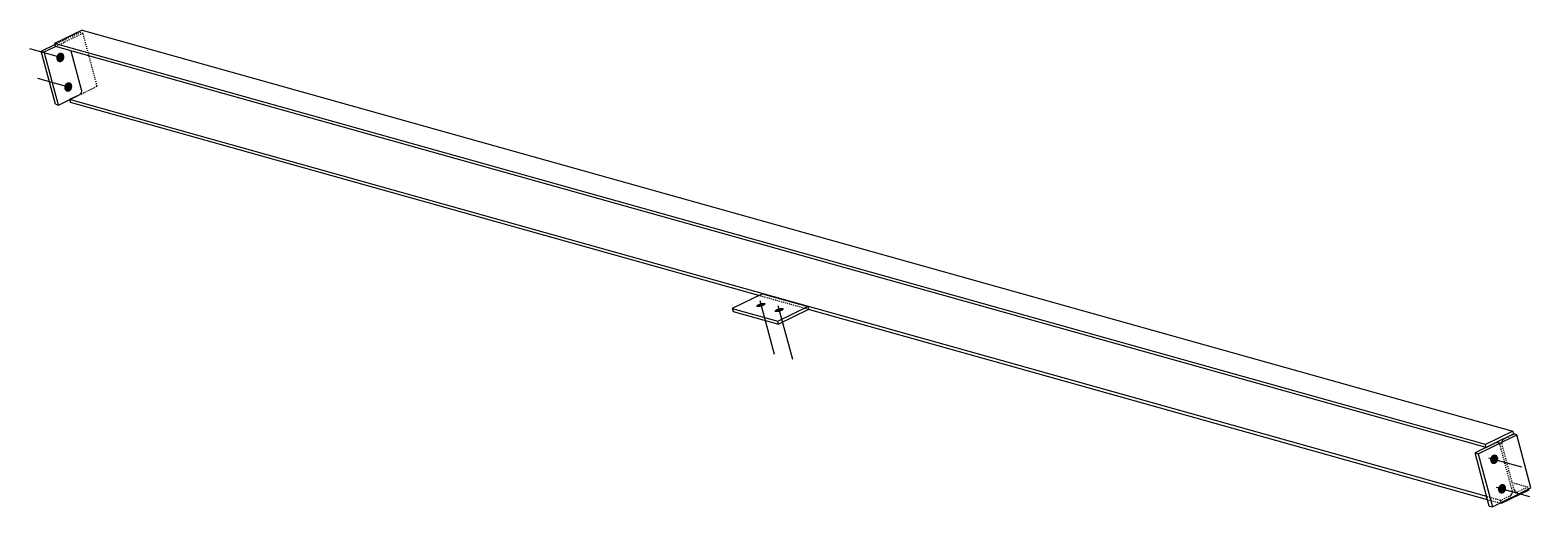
# Model space of a CAD drawing. Header units: millimetres. Extents: x -4 to 34414, y -30 to 896.
# Drawn here: x -4 to 2767, y 17 to 896 of the extents above; entities that cross this region are included whole.
import ezdxf

# ---------------------------------------------------------------- set-up
doc = ezdxf.new("R2010")
doc.units = ezdxf.units.MM
doc.linetypes.add('DXK_LINE_DOT2', pattern=[3.9198, 1.9599, -1.9599])
doc.layers.add('STÅL', color=7, linetype='Continuous')

msp = doc.modelspace()

# ---------------------------------------------------------------- hatches: boundary and pattern name
at = {"layer": 'STÅL', "linetype": 'Continuous'}
for points in [[(44.9, 847.9), (45.6, 849.6), (46.5, 851.2), (47.7, 852.6), (49.1, 853.7), (50.6, 854.4), (52.1, 854.7), (53.7, 854.7), (55.2, 854.3), (56.5, 853.5), (57.6, 852.4), (58.5, 851), (59.1, 849.4), (59.4, 847.6), (59.4, 845.8), (59.1, 843.9), (58.4, 842.2), (57.5, 840.6), (56.3, 839.2), (54.9, 838.1), (53.4, 837.4), (51.9, 837), (50.3, 837.1), (48.9, 837.5), (47.5, 838.3), (46.4, 839.4), (45.5, 840.8), (44.9, 842.4), (44.6, 844.2), (44.6, 846)], [(59.5, 793.4), (60.2, 795.2), (61.1, 796.8), (62.3, 798.1), (63.7, 799.2), (65.2, 799.9), (66.7, 800.3), (68.3, 800.3), (69.7, 799.8), (71.1, 799.1), (72.2, 798), (73.1, 796.6), (73.7, 794.9), (74, 793.2), (74, 791.3), (73.6, 789.5), (73, 787.7), (72, 786.1), (70.9, 784.7), (69.5, 783.7), (68, 782.9), (66.5, 782.6), (64.9, 782.6), (63.4, 783), (62.1, 783.8), (61, 784.9), (60.1, 786.3), (59.5, 787.9), (59.2, 789.7), (59.2, 791.6)], [(1346.3, 386.4), (1344.4, 386), (1342.7, 385.7), (1341, 385.6), (1339.5, 385.6), (1338.3, 385.8), (1337.4, 386.2), (1336.9, 386.7), (1336.7, 387.3), (1336.9, 388), (1337.5, 388.8), (1338.5, 389.6), (1339.7, 390.4), (1341.2, 391.1), (1342.9, 391.8), (1344.6, 392.4), (1346.5, 392.8), (1348.3, 393.1), (1349.9, 393.2), (1351.4, 393.1), (1352.6, 392.9), (1353.5, 392.5), (1354, 392), (1354.2, 391.4), (1354, 390.7), (1353.4, 389.9), (1352.5, 389.1), (1351.2, 388.3), (1349.7, 387.6), (1348.1, 386.9)], [(1379.8, 377), (1378, 376.6), (1376.2, 376.3), (1374.6, 376.2), (1373.1, 376.2), (1371.9, 376.4), (1371, 376.8), (1370.5, 377.3), (1370.3, 377.9), (1370.5, 378.6), (1371.1, 379.4), (1372, 380.2), (1373.3, 381), (1374.8, 381.7), (1376.4, 382.4), (1378.2, 383), (1380, 383.4), (1381.8, 383.7), (1383.5, 383.8), (1384.9, 383.7), (1386.2, 383.5), (1387, 383.1), (1387.6, 382.6), (1387.8, 382), (1387.5, 381.3), (1387, 380.5), (1386, 379.7), (1384.8, 378.9), (1383.3, 378.2), (1381.6, 377.5)], [(2692, 106.7), (2692.6, 108.5), (2693.6, 110.1), (2694.7, 111.4), (2696.1, 112.5), (2697.6, 113.2), (2699.2, 113.6), (2700.7, 113.5), (2702.2, 113.1), (2703.5, 112.4), (2704.7, 111.2), (2705.5, 109.8), (2706.2, 108.2), (2706.5, 106.4), (2706.4, 104.6), (2706.1, 102.7), (2705.4, 101), (2704.5, 99.4), (2703.3, 98), (2701.9, 97), (2700.5, 96.2), (2698.9, 95.9), (2697.3, 95.9), (2695.9, 96.3), (2694.5, 97.1), (2693.4, 98.2), (2692.5, 99.6), (2691.9, 101.2), (2691.6, 103), (2691.6, 104.9)], [(2706.6, 52.2), (2707.2, 54), (2708.2, 55.6), (2709.3, 57), (2710.7, 58), (2712.2, 58.8), (2713.7, 59.1), (2715.3, 59.1), (2716.8, 58.7), (2718.1, 57.9), (2719.2, 56.8), (2720.1, 55.4), (2720.8, 53.8), (2721, 52), (2721, 50.1), (2720.7, 48.3), (2720, 46.5), (2719.1, 44.9), (2717.9, 43.6), (2716.5, 42.5), (2715, 41.8), (2713.5, 41.4), (2711.9, 41.4), (2710.5, 41.9), (2709.1, 42.6), (2708, 43.7), (2707.1, 45.1), (2706.5, 46.8), (2706.2, 48.5), (2706.2, 50.4)]]:
    msp.add_hatch(color=96, dxfattribs=at).paths.add_polyline_path(points)

# ---------------------------------------------------------------- linework, layer by layer
at = {"layer": 'STÅL', "color": 2, "linetype": 'Continuous'}
for p, q in [((92.2, 896.5), (41.5, 871.6)), ((92.2, 896.5), (2733.7, 156.9)), ((16.8, 857.6), (42, 869.9)), ((22.4, 856), (43, 866.1)), ((2683, 132), (41.5, 871.6)), ((41.5, 871.6), (43.1, 865.9)), ((2684.1, 126.4), (43.1, 865.9)), ((43.1, 759.5), (16.8, 857.6)), ((16.8, 857.6), (22.4, 856)), ((48.7, 758), (22.4, 856)), ((91.1, 786.3), (72, 857.8)), ((87.3, 777.2), (69.2, 768.4)), ((89.2, 778.8), (87.3, 777.2)), ((90.7, 781), (89.2, 778.8)), ((91.3, 783.7), (90.7, 781)), ((91.1, 786.3), (91.3, 783.7)), ((43.1, 759.5), (48.7, 758)), ((48.7, 758), (69.3, 768.1)), ((2685.4, 35.8), (69.2, 768.4)), ((69.2, 768.4), (70.7, 762.6)), ((1341.5, 406.8), (70.7, 762.6)), ((1348, 410), (1292.5, 382.8)), ((1348, 410), (1431.9, 386.5)), ((1292.5, 382.8), (1294, 377.3)), ((1292.5, 382.8), (1376.5, 359.3)), ((1294, 377.3), (1377.9, 353.8)), ((1376.5, 359.3), (1431.9, 386.5)), ((1433.4, 381.1), (1377.9, 353.8)), ((1431.9, 386.5), (1433.4, 381.1)), ((2686.9, 30.1), (1433.4, 381.1)), ((1377.9, 353.8), (1376.5, 359.3)), ((2735.1, 151.4), (2663.8, 116.4)), ((2669.4, 114.8), (2740.7, 149.9)), ((2733.7, 156.9), (2683, 132)), ((2735.1, 151.4), (2733.7, 156.9)), ((2740.7, 149.9), (2735.1, 151.4)), ((2767, 51.8), (2740.7, 149.9)), ((2663.8, 116.4), (2669.4, 114.8)), ((2690.1, 18.4), (2663.8, 116.4)), ((2669.4, 114.8), (2695.7, 16.8)), ((2684.4, 126.5), (2683, 132)), ((2695.7, 16.8), (2767, 51.8)), ((2762.9, 48), (2712.1, 23)), ((2762.9, 48), (2762.4, 49.6)), ((2690.1, 18.4), (2695.7, 16.8)), ((2712.1, 23), (2709.8, 23.7)), ((2712.1, 23), (2711.7, 24.7))]:
    msp.add_line(p, q, dxfattribs=at)
at = {"layer": 'STÅL', "color": 7, "linetype": 'DXK_LINE_DOT2'}
for p, q in [((42, 869.9), (88.1, 892.6)), ((43, 866.1), (93.7, 891)), ((88.1, 892.6), (93.7, 891)), ((120, 793), (93.7, 891)), ((69.3, 768.1), (100.7, 783.5)), ((100.7, 783.5), (120, 793)), ((1433.4, 381.1), (1341.5, 406.8)), ((2715.1, 140.8), (2713.7, 138.5)), ((2717.1, 142.3), (2715.1, 140.8)), ((2717.1, 142.3), (2735.2, 151.2)), ((2735.2, 151.2), (2735.1, 151.4)), ((2684.5, 126.2), (2684.1, 126.4)), ((2684.5, 126.2), (2684.4, 126.5)), ((2702.6, 135.1), (2684.5, 126.2)), ((2704.8, 135.7), (2702.6, 135.1)), ((2707, 135.2), (2704.8, 135.7)), ((2708.7, 133.7), (2707, 135.2)), ((2709.8, 131.5), (2708.7, 133.7)), ((2732.5, 46.7), (2709.8, 131.5)), ((2713.7, 138.5), (2713.1, 135.8)), ((2713.1, 135.8), (2713.3, 133.2)), ((2736, 48.4), (2713.3, 133.2)), ((2732.4, 61.8), (2761.3, 53.7)), ((2710.6, 28.8), (2685.4, 35.8)), ((2709.8, 23.7), (2686.9, 30.1)), ((2710.6, 28.8), (2728.7, 37.6)), ((2711.7, 24.7), (2710.6, 28.8)), ((2728.7, 37.6), (2730.7, 39.2)), ((2730.7, 39.2), (2732.1, 41.4)), ((2732.1, 41.4), (2732.8, 44.1)), ((2732.8, 44.1), (2732.5, 46.7)), ((2736, 48.4), (2737.1, 46.2)), ((2737.1, 46.2), (2738.8, 44.7)), ((2738.8, 44.7), (2741, 44.2)), ((2741, 44.2), (2743.3, 44.8)), ((2761.3, 53.7), (2743.3, 44.8)), ((2762.4, 49.6), (2761.3, 53.7))]:
    msp.add_line(p, q, dxfattribs=at)
at = {"layer": 'STÅL', "color": 96, "linetype": 'Continuous'}
for p, q in [((57.2, 844.4), (-4, 861.6)), ((71.8, 790), (10.6, 807.1)), ((1343.2, 397.7), (1370.1, 298.7)), ((1376.8, 388.3), (1403.7, 289.3)), ((2688.3, 107.7), (2749.4, 90.6)), ((2702.9, 53.3), (2764, 36.2))]:
    msp.add_line(p, q, dxfattribs=at)

doc.saveas('drawing.dxf')
